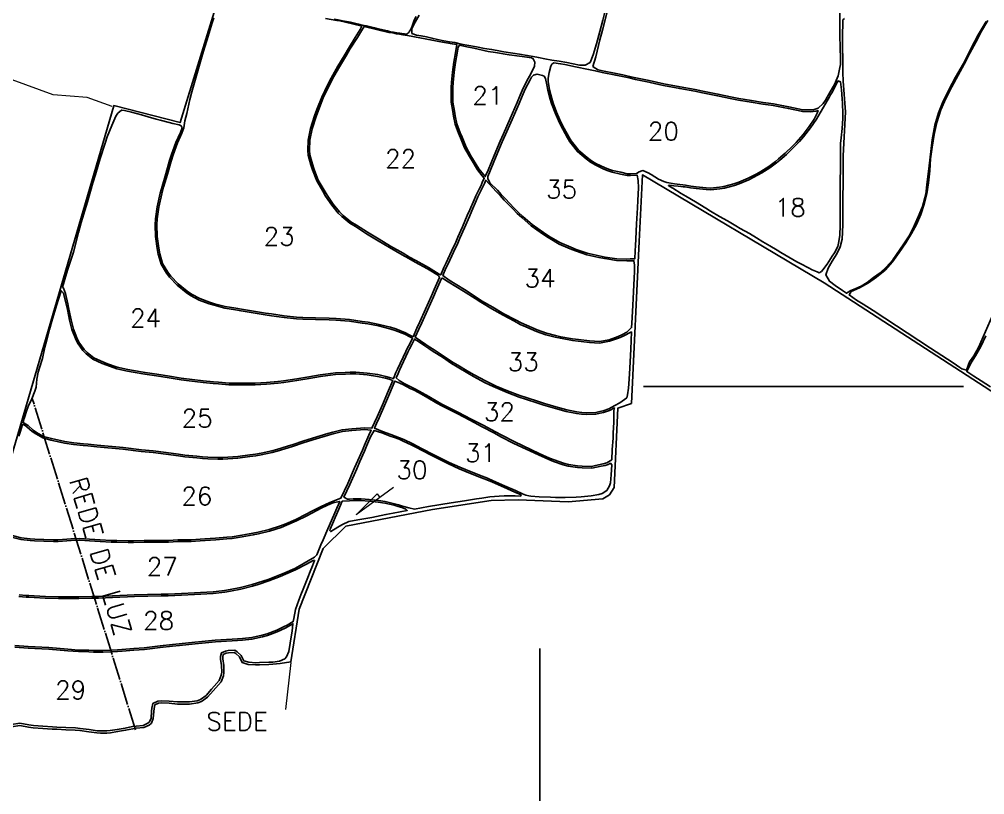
# Model space of a CAD drawing. Header units: millimetres. Extents: x 759439 to 764689, y 7802166 to 7809591.
# Drawn here: x 760315 to 762049, y 7804267 to 7805659 of the extents above; entities that cross this region are included whole.
import ezdxf
from ezdxf.enums import TextEntityAlignment as Align

# ---------------------------------------------------------------- set-up
doc = ezdxf.new("R2010")
doc.units = ezdxf.units.MM
for name, pattern in [('CONTINUO', [0]), ('LIN0', [0]), ('TAPUME', [47, 40, -3.5, 0, -3.5])]:
    doc.linetypes.add(name, pattern=pattern)
for name, color, linetype in [('0114001034', 1, 'Continuous'), ('0114001034009', 5, 'Continuous'), ('0114001034012', 5, 'Continuous'), ('0114001034014', 5, 'Continuous'), ('0114001034015', 5, 'Continuous'), ('0114001034018', 5, 'Continuous'), ('0114001034020', 5, 'Continuous'), ('0114001034021', 5, 'Continuous'), ('0114001034022', 5, 'Continuous'), ('0114001034023', 5, 'Continuous'), ('0114001034024', 5, 'Continuous'), ('0114001034025', 5, 'Continuous'), ('0114001034026', 5, 'Continuous'), ('0114001034027', 5, 'Continuous'), ('0114001034028', 5, 'Continuous'), ('0114001034029', 5, 'Continuous'), ('0114001034030', 5, 'Continuous'), ('0114001034031', 5, 'Continuous'), ('0114001034032', 5, 'Continuous'), ('0114001034033', 5, 'Continuous'), ('0114001034034', 5, 'Continuous'), ('0114001034035', 5, 'Continuous'), ('0114001034037', 5, 'Continuous'), ('MALHA', 8, 'LIN0'), ('REDE DE LUZ', 6, 'Continuous'), ('TEXTO_NUN_TAL', 7, 'Continuous')]:
    doc.layers.add(name, color=color, linetype=linetype)
doc.layers.add('0114001034016', color=5, linetype='Continuous', lineweight=25)
doc.layers.add('TEXTO_DIVERSOS', color=7, linetype='Continuous', lineweight=5)
doc.styles.add('SIMPLEX', font='simplex', dxfattribs={"height": 0.2})

msp = doc.modelspace()

# ---------------------------------------------------------------- linework, layer by layer
at = {"layer": '0114001034', "linetype": 'CONTINUO'}
for points in [[(760672.2, 7805695.8), (760604.1, 7805473.5), (760485.2, 7805504), (760484.8, 7805503.9), (760166.9, 7804415.9)], [(760301.5, 7804389.1), (760316.1, 7804391.2), (760331.9, 7804388.5), (760340.3, 7804387.4), (760357.3, 7804385.9), (760374.4, 7804385), (760382.7, 7804384.6), (760398.8, 7804383.8), (760415.8, 7804382.9), (760424, 7804382.2), (760440.1, 7804379.9), (760454.7, 7804378), (760461.3, 7804377.5), (760472.6, 7804377.5), (760479, 7804378.4), (760491.8, 7804380.4), (760506.1, 7804382.8), (760519.2, 7804385.5), (760525.4, 7804386.4), (760538.7, 7804387.6), (760548.5, 7804392.2), (760552.4, 7804395.8), (760555.9, 7804403.6), (760556.7, 7804416.5), (760557.3, 7804421.6), (760558.6, 7804428.2), (760565.1, 7804431.2), (760570, 7804431.9), (760584.1, 7804431.2), (760599.2, 7804429.9), (760606.7, 7804429.6), (760621.1, 7804429.7), (760635.7, 7804432.1), (760642.4, 7804434.6), (760653.1, 7804441.9), (760663.6, 7804453.7), (760668.3, 7804459.1), (760677.7, 7804469.8), (760681.8, 7804480.5), (760682.7, 7804486.7), (760682.4, 7804499.2), (760680.5, 7804510.7), (760680.5, 7804514.4), (760681.5, 7804518.8), (760686.7, 7804520.9), (760690.8, 7804521.7), (760701.1, 7804522.2), (760704, 7804520.4), (760710.6, 7804514.7), (760715.6, 7804504.4), (760726.4, 7804500.8), (760739.6, 7804500.1), (760746.6, 7804500.2), (760763.2, 7804500.8), (760770.6, 7804501.3), (760783.8, 7804502.7), (760803, 7804505.7), (760817.8, 7804600.3), (760861, 7804708.9), (760901.8, 7804749.3), (761057.1, 7804779), (761162.6, 7804795.3), (761210.8, 7804796.7), (761300.7, 7804792.6), (761362.7, 7804798.1), (761374.8, 7804805.6), (761383, 7804818.5), (761389.8, 7804960.8), (761414.3, 7804969.4), (761428.1, 7805259.9), (761434, 7805379.8), (761760.5, 7805186.1), (762112, 7804958)]]:
    msp.add_lwpolyline(points, dxfattribs=at)
at = {"layer": '0114001034009', "linetype": 'CONTINUO'}
msp.add_lwpolyline([(761797.1, 7805660.3), (761794, 7805657.8), (761794, 7805650.6), (761793.4, 7805632.3), (761793.6, 7805563.8), (761794.7, 7805547.9), (761798.7, 7805492.7), (761794.2, 7805413.7), (761793.7, 7805289.8), (761792.7, 7805264.2), (761788.9, 7805250.8), (761783.3, 7805238.2), (761774.8, 7805224.6), (761767.4, 7805212.5), (761763.2, 7805200.5), (761769.8, 7805188.9), (761779.8, 7805181), (761793.3, 7805172.1), (761800.4, 7805167.1), (761808.3, 7805172.2), (761817.1, 7805175.5), (761826.7, 7805180.1), (761837.6, 7805186.8), (761849, 7805195.4), (761860.7, 7805203.6), (761871.8, 7805214.1), (761883.7, 7805227.4), (761903.2, 7805256.2), (761914, 7805272.2), (761921.8, 7805288.2), (761929.1, 7805304.4), (761937, 7805322.9), (761942.6, 7805345), (761945.5, 7805367.4), (761948, 7805390.4), (761954, 7805442.8), (761959.2, 7805468.7), (761965.3, 7805491), (761973.8, 7805512.2), (761984.2, 7805532.6), (761996.4, 7805554.9), (762010.4, 7805579.9), (762023.6, 7805606.2), (762036.9, 7805631.2), (762050.9, 7805655.2)], dxfattribs=at)
at = {"layer": '0114001034012', "linetype": 'CONTINUO'}
msp.add_lwpolyline([(762054.2, 7805656.6), (762043, 7805637.8), (762032.6, 7805618.2), (762021.9, 7805598.2), (762011.7, 7805578.7), (762001.1, 7805558.7), (761989.7, 7805537.9), (761978.7, 7805517), (761969.5, 7805496.5), (761962.6, 7805473.8), (761957.6, 7805452.2), (761954, 7805429.7), (761951.5, 7805408.3), (761949.9, 7805386.9), (761947.7, 7805365.6), (761944.4, 7805345.8), (761940.1, 7805326.9), (761933.9, 7805308.9), (761926.1, 7805290.7), (761917.4, 7805274.5), (761906.7, 7805257.7), (761895.2, 7805240.5), (761883, 7805223.8), (761869.8, 7805208.8), (761854.5, 7805196.1), (761839.9, 7805186.2), (761824, 7805176.9), (761809, 7805170.2), (761805.5, 7805164.2), (761818.4, 7805155), (761830.3, 7805147.6), (761848.4, 7805136.4), (761951.3, 7805068.6), (761991.8, 7805042.1), (762004.1, 7805034.2), (762007.2, 7805031.3), (762015.7, 7805029.4), (762021.1, 7805044.4), (762028.8, 7805055), (762037.4, 7805069.7), (762062.8, 7805127.4)], dxfattribs=at)
at = {"layer": '0114001034014'}
msp.add_lwpolyline([(761788.5, 7805673.4), (761788.5, 7805644.4), (761788.7, 7805631.2), (761789.3, 7805607.3), (761789.6, 7805589.7), (761789.4, 7805581.9), (761789.4, 7805578), (761788.2, 7805572.4), (761785.6, 7805557.5), (761782, 7805549.2), (761779.2, 7805543.4), (761771.3, 7805528.6), (761762.7, 7805513.8), (761758.3, 7805508), (761749.3, 7805499.4), (761740.5, 7805496.7), (761735.5, 7805496.2), (761722.1, 7805496.4), (761705.5, 7805499.9), (761696.7, 7805501.8), (761687.6, 7805503.8), (761669.4, 7805507.1), (761660.4, 7805508.4), (761650.7, 7805509.8), (761629.6, 7805513), (761607.4, 7805517.1), (761595.4, 7805519.4), (761569.6, 7805524.7), (761542.3, 7805530.1), (761528.7, 7805532.7), (761501.6, 7805537.5), (761472.5, 7805543.3), (761459, 7805546.2), (761446.4, 7805548.9), (761422.4, 7805554.1), (761410.9, 7805556.6), (761398.9, 7805559.1), (761386.7, 7805561.6), (761362.1, 7805566.7), (761354.3, 7805568.4), (761349.1, 7805571.5), (761345.2, 7805574.5), (761350.1, 7805591.4), (761357.8, 7805622.3), (761362.2, 7805639.4), (761371.9, 7805677.1)], dxfattribs=at)
at = {"layer": '0114001034015', "linetype": 'CONTINUO'}
msp.add_lwpolyline([(762050.7, 7805090.7), (762041.5, 7805071.5), (762032.1, 7805054.9), (762023.3, 7805040.8), (762016.4, 7805026.7), (762029, 7805018.6), (762042, 7805010.1), (762058.8, 7804999.2)], dxfattribs=at)
at = {"layer": '0114001034016', "linetype": 'CONTINUO'}
msp.add_lwpolyline([(761032.9, 7805666.3), (761026.2, 7805653.6), (761019.9, 7805642.2), (761020.1, 7805633.8), (761028.4, 7805630.8), (761036.7, 7805629.1), (761046.1, 7805627.4), (761056.1, 7805625.3), (761066.1, 7805622.9), (761077.2, 7805620.6), (761087.6, 7805618.5), (761097.1, 7805617.1), (761108.4, 7805614.6), (761136.1, 7805609.5), (761150.6, 7805606.8), (761163.3, 7805604.9), (761173.2, 7805603.1), (761185, 7805600.9), (761213.1, 7805596.4), (761227.3, 7805594.3), (761238.1, 7805592.1), (761247.2, 7805590.2), (761258.9, 7805587.8), (761271.2, 7805585.8), (761284.7, 7805583.6), (761298.4, 7805581.2), (761309.8, 7805578.9), (761321.1, 7805576.9), (761331.3, 7805576.7), (761340.4, 7805581.6), (761345.8, 7805595.1), (761351.5, 7805615.2), (761357.5, 7805637.3), (761363, 7805657.5), (761369.2, 7805681.1)], dxfattribs=at)
at = {"layer": '0114001034018', "linetype": 'CONTINUO'}
msp.add_lwpolyline([(761781.9, 7805542), (761773.9, 7805527.1), (761771.9, 7805523.6), (761769.2, 7805518.6), (761761.7, 7805505.6), (761746.4, 7805479.8), (761735.8, 7805464), (761723.2, 7805447.8), (761716.2, 7805439.8), (761709, 7805432.2), (761692.5, 7805416.5), (761680.5, 7805406.3), (761674.6, 7805401.4), (761662.7, 7805392.4), (761648.3, 7805383.3), (761640.8, 7805379), (761625.2, 7805370.9), (761608, 7805363.8), (761599.1, 7805360.8), (761581.1, 7805355.6), (761572.9, 7805354.4), (761556.6, 7805352.8), (761548.2, 7805353.4), (761530.4, 7805355.3), (761520.6, 7805356.7), (761510.9, 7805358.1), (761507, 7805358.4), (761498.1, 7805359.3), (761490.2, 7805360.2), (761483.5, 7805361.2), (761480.6, 7805360.8), (761483.2, 7805359), (761488.4, 7805355.8), (761503.8, 7805346.5), (761512.1, 7805341.5), (761529.2, 7805331.2), (761548, 7805319.8), (761556.3, 7805314.8), (761572.4, 7805305.3), (761587, 7805297), (761602, 7805288.2), (761609.8, 7805283.6), (761626, 7805274.3), (761638.8, 7805266.5), (761650.4, 7805259.3), (761662.6, 7805252.2), (761675.9, 7805244.6), (761682.6, 7805240.4), (761696.6, 7805232), (761704, 7805227.9), (761711.3, 7805223.9), (761718.5, 7805219.9), (761732.2, 7805212.7), (761738.6, 7805209.5), (761747.7, 7805205.6), (761751.5, 7805204.1), (761755.5, 7805206.1), (761758.2, 7805209.2), (761765.5, 7805219.6), (761774.9, 7805233.7), (761778.7, 7805240), (761784.6, 7805251), (761786.1, 7805257.2), (761788.5, 7805271.2), (761789.2, 7805289.3), (761789.3, 7805311.4), (761789.3, 7805323.1), (761789.3, 7805348.1), (761789.4, 7805412.3), (761789.9, 7805436), (761790.6, 7805446.2), (761792.5, 7805463.2), (761794, 7805480.9), (761794.1, 7805489.8), (761793.1, 7805507.6), (761792.5, 7805516.2), (761791.2, 7805532.6), (761789.9, 7805546.5), (761785.2, 7805548.3), (761783.6, 7805545.5)], close=True, dxfattribs=at)
at = {"layer": '0114001034020', "linetype": 'CONTINUO'}
msp.add_lwpolyline([(761745.4, 7805494.3), (761735.6, 7805493.2), (761721.8, 7805493.4), (761704.9, 7805496.9), (761696.1, 7805498.8), (761687, 7805500.9), (761669, 7805504.2), (761660, 7805505.4), (761650.2, 7805506.9), (761629.1, 7805510.1), (761606.8, 7805514.1), (761594.8, 7805516.5), (761569, 7805521.8), (761541.7, 7805527.2), (761528.1, 7805529.7), (761501, 7805534.5), (761471.9, 7805540.4), (761458.3, 7805543.2), (761445.8, 7805546), (761421.8, 7805551.2), (761410.2, 7805553.7), (761398.3, 7805556.2), (761386.1, 7805558.6), (761361.5, 7805563.8), (761349.2, 7805566.5), (761337.3, 7805569), (761314, 7805573.7), (761294.8, 7805577.7), (761287, 7805579.2), (761274.9, 7805581.1), (761271.2, 7805578.2), (761269.5, 7805574.7), (761266.5, 7805563.8), (761264.8, 7805553.4), (761264.9, 7805547.1), (761267.1, 7805532.5), (761271.2, 7805516.6), (761273.8, 7805508.6), (761279.9, 7805492.4), (761286, 7805478.4), (761289.6, 7805470.9), (761293.8, 7805462.9), (761302.1, 7805447.9), (761306.3, 7805440.9), (761310.6, 7805434.6), (761319.6, 7805423.6), (761334.9, 7805410.8), (761342.6, 7805405.2), (761350.4, 7805400.4), (761365.7, 7805392.8), (761373.3, 7805390), (761380.6, 7805387.7), (761395, 7805384.3), (761406.9, 7805381.9), (761412.5, 7805381.5), (761423.1, 7805382.4), (761428.3, 7805384.9), (761432.7, 7805386.7), (761434.8, 7805387.5), (761444.1, 7805383.2), (761449.7, 7805380.2), (761463, 7805372), (761472.2, 7805367.7), (761477.9, 7805366), (761491.7, 7805363.7), (761511.3, 7805361), (761521.1, 7805359.7), (761530.7, 7805358.3), (761548.5, 7805356.3), (761556.5, 7805355.8), (761572.5, 7805357.4), (761580.4, 7805358.6), (761598.2, 7805363.6), (761606.9, 7805366.6), (761623.9, 7805373.6), (761639.4, 7805381.6), (761646.8, 7805385.8), (761661, 7805394.8), (761672.7, 7805403.8), (761678.6, 7805408.6), (761690.5, 7805418.8), (761703.3, 7805431.1), (761709.8, 7805437.8), (761722.7, 7805452.2), (761733.4, 7805466.8), (761742.3, 7805479.8), (761747.9, 7805490.8), (761749.5, 7805495.1)], close=True, dxfattribs=at)
at = {"layer": '0114001034021', "linetype": 'CONTINUO'}
msp.add_lwpolyline([(761217.9, 7805592.2), (761194.8, 7805595.5), (761170, 7805599.4), (761157.3, 7805601.5), (761131.4, 7805607), (761118.5, 7805609.7), (761105.4, 7805612.3), (761103.3, 7805608.8), (761101.3, 7805598.2), (761098.4, 7805581.5), (761097.1, 7805572.8), (761096.1, 7805563.9), (761094.5, 7805545.6), (761093.8, 7805536.3), (761093.6, 7805527.4), (761093.8, 7805510.3), (761096.5, 7805493.8), (761097.9, 7805486), (761101, 7805471.3), (761106.8, 7805455.5), (761110.1, 7805447.2), (761117.4, 7805429.6), (761126.1, 7805414.1), (761130.7, 7805406.3), (761140.4, 7805390.6), (761148.5, 7805380.3), (761151.8, 7805376.7), (761156.8, 7805388.3), (761167.8, 7805414.8), (761178.8, 7805440.5), (761184.6, 7805453.7), (761196.6, 7805480.7), (761208.9, 7805509.6), (761214.6, 7805522.9), (761219.9, 7805535.1), (761228.7, 7805552.5), (761233.7, 7805561.1), (761240.2, 7805574.6), (761240.6, 7805582.2), (761237.9, 7805588.1), (761234.6, 7805589.6)], close=True, dxfattribs=at)
at = {"layer": '0114001034022', "linetype": 'CONTINUO'}
msp.add_lwpolyline([(760998.1, 7805632.2), (760992.4, 7805633.2), (760986, 7805634.6), (760978.8, 7805635.6), (760934.4, 7805645.9), (760929.8, 7805638.5), (760922.4, 7805626.6), (760909, 7805605.2), (760902.8, 7805594.9), (760890, 7805573.4), (760877.7, 7805551.9), (760872, 7805540.9), (760861, 7805518.2), (760852.2, 7805495.9), (760848.2, 7805484.7), (760841, 7805462.2), (760837.1, 7805442), (760836.6, 7805424.1), (760836.9, 7805415.8), (760841.6, 7805398.8), (760844.7, 7805389.6), (760852, 7805370.1), (760862.5, 7805352), (760867.9, 7805343.3), (760878.6, 7805327.2), (760890.2, 7805313.2), (760896.6, 7805307), (760910.8, 7805295.6), (760920.5, 7805289.4), (760940.4, 7805276.7), (760961.2, 7805264.1), (760981.6, 7805251.9), (761004.2, 7805239), (761015.9, 7805232.3), (761027.4, 7805225.9), (761049.7, 7805213.4), (761069.4, 7805201.6), (761071.9, 7805200.1), (761077.6, 7805213.7), (761081.4, 7805221.9), (761091.3, 7805242.6), (761098.9, 7805259.1), (761102.8, 7805267.8), (761110.9, 7805286.4), (761119.6, 7805306.6), (761124, 7805316.8), (761131.9, 7805335), (761135.2, 7805342), (761141.1, 7805354.2), (761144.3, 7805360.8), (761146.5, 7805365.9), (761149.9, 7805373.7), (761146.2, 7805378.3), (761137.9, 7805388.8), (761128.1, 7805404.8), (761123.5, 7805412.6), (761114.7, 7805428.3), (761107.3, 7805446), (761104, 7805454.4), (761098.1, 7805470.5), (761095, 7805485.4), (761093.5, 7805493.3), (761090.8, 7805510), (761090.6, 7805527.4), (761090.8, 7805536.5), (761091.5, 7805545.9), (761093.1, 7805564.2), (761094.1, 7805573.2), (761095.4, 7805581.9), (761098.4, 7805598.8), (761101.1, 7805613.5), (761092.6, 7805615.2), (761068.6, 7805619.2), (761056.3, 7805621.4), (761012.2, 7805629.8), (761003.6, 7805631.4)], close=True, dxfattribs=at)
at = {"layer": '0114001034023', "linetype": 'CONTINUO'}
msp.add_lwpolyline([(760664.7, 7805661.8), (760661.3, 7805652.4), (760654.4, 7805628.8), (760646.2, 7805601.6), (760642, 7805587.5), (760633.7, 7805558.1), (760625, 7805528.7), (760621.5, 7805515), (760616.2, 7805489.7), (760612.7, 7805476.9), (760610.6, 7805464.2), (760607.2, 7805454.4), (760599.1, 7805437), (760591.6, 7805415.6), (760588, 7805404.4), (760581.1, 7805380.9), (760574.4, 7805357.9), (760571.3, 7805346), (760565.7, 7805321.6), (760562.6, 7805300.7), (760562.1, 7805290.2), (760563.1, 7805269.3), (760565.9, 7805247.9), (760567.8, 7805238.2), (760572.6, 7805220.6), (760581.9, 7805205.1), (760587.5, 7805197.8), (760600.5, 7805183.9), (760616.5, 7805170.8), (760624.3, 7805165.6), (760639.7, 7805157.6), (760656.9, 7805151.3), (760665.9, 7805148.4), (760684.6, 7805143.4), (760703.9, 7805140.2), (760714.1, 7805138.6), (760735.5, 7805135.1), (760757.2, 7805131.6), (760768.3, 7805130), (760791, 7805126.8), (760813.1, 7805124.6), (760824.3, 7805123.9), (760847.1, 7805123.4), (760871.7, 7805122.4), (760883.9, 7805121.7), (760908.2, 7805119.9), (760931, 7805116.8), (760941.6, 7805115.1), (760961.1, 7805111.4), (760981.5, 7805106.1), (760991.1, 7805103.1), (761008.9, 7805096.3), (761014.2, 7805093.3), (761022.2, 7805089.2), (761029.1, 7805104.4), (761034.3, 7805116.1), (761044.4, 7805138.7), (761055.2, 7805162.5), (761060.3, 7805173.9), (761070, 7805195.8), (761067.8, 7805199), (761048.2, 7805210.8), (761026, 7805223.3), (761014.4, 7805229.7), (761002.7, 7805236.3), (760980.1, 7805249.3), (760959.6, 7805261.6), (760938.9, 7805274.2), (760918.9, 7805286.8), (760909, 7805293.2), (760894.6, 7805304.8), (760888, 7805311.2), (760876.2, 7805325.4), (760865.3, 7805341.7), (760860, 7805350.4), (760849.3, 7805368.8), (760841.8, 7805388.6), (760838.7, 7805397.9), (760833.9, 7805415.3), (760833.6, 7805424.1), (760834.1, 7805442.3), (760838.1, 7805463), (760845.4, 7805485.7), (760849.4, 7805497), (760858.2, 7805519.5), (760869.3, 7805542.2), (760875.1, 7805553.3), (760887.4, 7805575), (760900.2, 7805596.5), (760906.4, 7805606.8), (760918.4, 7805626.5), (760927, 7805640.4), (760930.2, 7805646.7), (760928.7, 7805647.2), (760888.2, 7805656.6), (760885.6, 7805657.1), (760865.1, 7805660.6)], dxfattribs=at)
at = {"layer": '0114001034024'}
msp.add_lwpolyline([(760991.6, 7805025), (760994.2, 7805030.7), (761009.4, 7805062.9), (761012.5, 7805069.3), (761016.5, 7805076.7), (761021, 7805086.4), (761016.4, 7805089.1), (761007.6, 7805093.6), (760990.1, 7805100.3), (760980.7, 7805103.2), (760960.4, 7805108.5), (760941.1, 7805112.1), (760930.6, 7805113.8), (760907.9, 7805116.9), (760883.7, 7805118.7), (760871.6, 7805119.4), (760847.1, 7805120.4), (760824.2, 7805120.9), (760812.9, 7805121.6), (760790.7, 7805123.8), (760767.9, 7805127), (760756.8, 7805128.7), (760735, 7805132.1), (760713.6, 7805135.6), (760703.4, 7805137.3), (760684, 7805140.5), (760665, 7805145.6), (760655.9, 7805148.4), (760638.5, 7805154.9), (760622.8, 7805163), (760614.7, 7805168.4), (760598.5, 7805181.7), (760585.2, 7805195.9), (760579.4, 7805203.5), (760569.8, 7805219.4), (760564.8, 7805237.5), (760562.9, 7805247.4), (760560.1, 7805269), (760559.1, 7805290.2), (760559.6, 7805301), (760562.8, 7805322.1), (760568.4, 7805346.7), (760571.5, 7805358.7), (760578.2, 7805381.8), (760585.1, 7805405.3), (760588.8, 7805416.6), (760596.3, 7805438.1), (760604.4, 7805455.6), (760607.4, 7805464), (760605.8, 7805467.5), (760602.3, 7805469.3), (760591, 7805471.9), (760584.2, 7805473.6), (760568.4, 7805477.9), (760561, 7805480), (760546.7, 7805484), (760534.5, 7805487.8), (760516.6, 7805492.3), (760504.1, 7805495), (760498.8, 7805496), (760492.3, 7805490.5), (760488.8, 7805485), (760481.3, 7805468.5), (760473.3, 7805448.2), (760469.2, 7805436.4), (760460.6, 7805409.3), (760452.1, 7805380.7), (760447.5, 7805365.2), (760437.7, 7805331.3), (760426.5, 7805294.1), (760421.5, 7805276), (760412.7, 7805241.1), (760402.7, 7805210.5), (760398.3, 7805196.7), (760394.4, 7805184.3), (760393.1, 7805178.9), (760394.7, 7805176.2), (760398.5, 7805166.5), (760402.6, 7805148.3), (760404.5, 7805138.9), (760408.2, 7805119.7), (760412.7, 7805102.9), (760418.8, 7805087.2), (760422.2, 7805079.6), (760431.9, 7805066.4), (760437.3, 7805060.8), (760449, 7805051.6), (760465.1, 7805044), (760473.5, 7805040.7), (760491.1, 7805034.7), (760510.4, 7805030.5), (760520.3, 7805028.6), (760541, 7805024.9), (760562, 7805021.8), (760584.7, 7805018.2), (760606, 7805015), (760625.5, 7805012.4), (760645.5, 7805010), (760663.8, 7805008.3), (760673.1, 7805007.5), (760691.8, 7805006.1), (760709.6, 7805005.6), (760719, 7805005.6), (760738.8, 7805006), (760759.2, 7805007), (760779.5, 7805009), (760789.7, 7805010.2), (760813.3, 7805013.8), (760835.2, 7805017.5), (760855.4, 7805020.7), (760864.8, 7805022.2), (760874, 7805023.3), (760882.7, 7805024.1), (760900.5, 7805025.2), (760909.6, 7805025.5), (760919.3, 7805025.3), (760940.1, 7805024), (760958.9, 7805021.1), (760973.5, 7805017.9), (760980, 7805016.2), (760987.3, 7805014)], close=True, dxfattribs=at)
at = {"layer": '0114001034025', "linetype": 'CONTINUO'}
msp.add_lwpolyline([(760979.2, 7805013.3), (760972.8, 7805015), (760958.4, 7805018.1), (760939.8, 7805021), (760919.2, 7805022.3), (760909.6, 7805022.5), (760900.7, 7805022.2), (760882.9, 7805021.1), (760874.3, 7805020.3), (760865.2, 7805019.2), (760855.8, 7805017.8), (760835.7, 7805014.5), (760813.8, 7805010.8), (760790.1, 7805007.2), (760779.9, 7805006.1), (760759.4, 7805004), (760738.9, 7805003), (760719, 7805002.6), (760709.6, 7805002.6), (760691.6, 7805003.1), (760672.8, 7805004.6), (760663.6, 7805005.3), (760645.2, 7805007), (760625.1, 7805009.4), (760605.6, 7805012), (760584.3, 7805015.3), (760561.6, 7805018.9), (760540.5, 7805022), (760519.8, 7805025.6), (760509.7, 7805027.6), (760490.3, 7805031.8), (760472.5, 7805037.9), (760463.9, 7805041.3), (760447.5, 7805049), (760435.3, 7805058.5), (760429.6, 7805064.4), (760419.6, 7805078.1), (760416.1, 7805086.1), (760409.8, 7805101.9), (760405.3, 7805119), (760401.6, 7805138.3), (760399.6, 7805147.7), (760394.4, 7805167.4), (760390.5, 7805171.8), (760382.3, 7805145.2), (760373.9, 7805116.9), (760369.6, 7805102.4), (760364, 7805081.2), (760361.4, 7805070.7), (760356.9, 7805050.1), (760351.3, 7805033.2), (760349.4, 7805025.8), (760347, 7805013.2), (760345.3, 7804998.5), (760343.4, 7804991.5), (760337.5, 7804978), (760331.5, 7804964.2), (760328.8, 7804957.1), (760324.1, 7804942.3), (760322, 7804935), (760327.3, 7804932.5), (760331, 7804929.7), (760340.2, 7804921.3), (760346.3, 7804917.3), (760359, 7804910.4), (760372.9, 7804906.5), (760389.1, 7804902.8), (760397.1, 7804901.2), (760413.1, 7804898.6), (760430.3, 7804896.9), (760438.7, 7804896.1), (760454.9, 7804894.6), (760501.7, 7804890.1), (760534.6, 7804886.4), (760555.9, 7804884.1), (760578.9, 7804881.2), (760601.4, 7804878.3), (760612.6, 7804876.7), (760634.1, 7804874.7), (760644.2, 7804873.8), (760653.8, 7804873.2), (760672, 7804872.5), (760680.6, 7804872.6), (760698.5, 7804873.4), (760707.6, 7804874), (760728.9, 7804876.9), (760739.3, 7804878.5), (760749.3, 7804880.2), (760768.5, 7804884.3), (760777.7, 7804886.7), (760796.9, 7804892.6), (760806.7, 7804895.8), (760824.3, 7804901.7), (760841.7, 7804907.1), (760869.3, 7804915.4), (760878.2, 7804917.9), (760894.8, 7804922.1), (760912.3, 7804924), (760927.8, 7804925.2), (760935.2, 7804925.7), (760948.5, 7804925), (760952.9, 7804935.1), (760957.5, 7804945.5), (760967.3, 7804967.1), (760976.1, 7804988.3), (760985.8, 7805010.8)], close=True, dxfattribs=at)
at = {"layer": '0114001034026', "linetype": 'CONTINUO'}
msp.add_lwpolyline([(760314.7, 7804910.9), (760316.9, 7804918.1), (760319.2, 7804925.8), (760321.1, 7804932.1), (760325.8, 7804929.9), (760329.1, 7804927.4), (760338.3, 7804918.9), (760344.8, 7804914.7), (760357.8, 7804907.6), (760372.1, 7804903.6), (760388.5, 7804899.9), (760396.6, 7804898.3), (760412.7, 7804895.6), (760430, 7804893.9), (760438.4, 7804893.1), (760454.6, 7804891.7), (760501.4, 7804887.1), (760534.3, 7804883.4), (760555.6, 7804881.1), (760578.5, 7804878.3), (760601, 7804875.3), (760612.3, 7804873.8), (760633.8, 7804871.7), (760644, 7804870.8), (760653.6, 7804870.2), (760671.9, 7804869.5), (760680.7, 7804869.6), (760698.7, 7804870.4), (760707.9, 7804871), (760729.4, 7804874), (760739.8, 7804875.6), (760749.8, 7804877.3), (760769.2, 7804881.4), (760778.5, 7804883.8), (760797.8, 7804889.8), (760807.6, 7804893), (760825.2, 7804898.8), (760842.5, 7804904.2), (760870.2, 7804912.6), (760879, 7804915), (760895.3, 7804919.2), (760912.6, 7804921), (760928, 7804922.3), (760935.3, 7804922.7), (760946.9, 7804921.6), (760943.1, 7804912.4), (760935.2, 7804894.3), (760931.3, 7804885.5), (760923.1, 7804866.8), (760917.3, 7804853.8), (760905, 7804825.9), (760892.8, 7804799.3), (760873, 7804791.8), (760857.1, 7804784.7), (760839.2, 7804775.2), (760830.1, 7804770.5), (760811.6, 7804761.4), (760793.7, 7804753.5), (760784.2, 7804749.8), (760763.8, 7804743.2), (760744.4, 7804738.4), (760734.6, 7804736.3), (760715, 7804732.8), (760697.2, 7804730.2), (760687.8, 7804729.2), (760667.7, 7804727.6), (760648.6, 7804726.3), (760639.8, 7804725.7), (760623.8, 7804724.9), (760615.9, 7804724.8), (760599.9, 7804724.4), (760582.9, 7804723.7), (760566.1, 7804723.5), (760557.4, 7804723.4), (760539.5, 7804723.4), (760520.6, 7804723.1), (760510.8, 7804723), (760490.4, 7804723.2), (760480.4, 7804723.5), (760460.7, 7804724.4), (760441.6, 7804725.7), (760423.9, 7804727.2), (760408, 7804726.5), (760400.4, 7804725.7), (760384.7, 7804724.8), (760376.4, 7804724.7), (760359.2, 7804725), (760342.9, 7804725.6), (760334.8, 7804726.3), (760318.8, 7804728.4), (760302.3, 7804732.3)], dxfattribs=at)
at = {"layer": '0114001034027', "linetype": 'CONTINUO'}
msp.add_lwpolyline([(760315, 7804626), (760327.7, 7804624.8), (760332.3, 7804624.5), (760341.8, 7804624), (760362.1, 7804623.1), (760385.8, 7804622.5), (760397.8, 7804622.3), (760422.2, 7804622.3), (760445.6, 7804622.7), (760457.6, 7804623), (760482.6, 7804624), (760509.2, 7804625.2), (760521.8, 7804625.6), (760545.7, 7804626.2), (760570.1, 7804626.8), (760582.3, 7804627.2), (760606.5, 7804628.2), (760629.6, 7804629.5), (760640.9, 7804630.2), (760663.4, 7804631.3), (760683.9, 7804633.6), (760693.7, 7804635.2), (760712.3, 7804639.1), (760733.1, 7804644.2), (760743.1, 7804647.2), (760762.3, 7804653.7), (760782.8, 7804661.6), (760792.3, 7804665.5), (760810, 7804673.2), (760827, 7804682.8), (760834, 7804686.9), (760845, 7804693.6), (760849.3, 7804697.6), (760852.8, 7804706.4), (760856.6, 7804715.4), (760860.6, 7804724.8), (760869.3, 7804744.4), (760879.9, 7804769), (760885.1, 7804781.4), (760890.5, 7804793.5), (760880.5, 7804791.4), (760874.2, 7804789), (760858.4, 7804782), (760840.5, 7804772.5), (760831.4, 7804767.8), (760812.8, 7804758.7), (760794.9, 7804750.7), (760785.2, 7804747), (760764.6, 7804740.3), (760745, 7804735.4), (760735.2, 7804733.3), (760715.4, 7804729.8), (760697.6, 7804727.3), (760688.1, 7804726.2), (760667.9, 7804724.6), (760648.8, 7804723.3), (760640, 7804722.7), (760623.9, 7804721.9), (760616, 7804721.8), (760600, 7804721.4), (760583, 7804720.7), (760566.1, 7804720.5), (760557.4, 7804720.4), (760539.5, 7804720.4), (760520.6, 7804720.1), (760510.8, 7804720), (760490.4, 7804720.2), (760480.3, 7804720.5), (760460.5, 7804721.4), (760441.3, 7804722.8), (760423.8, 7804724.2), (760408.3, 7804723.5), (760400.7, 7804722.7), (760384.8, 7804721.8), (760376.4, 7804721.7), (760359.1, 7804722), (760342.7, 7804722.7), (760334.5, 7804723.3), (760318.3, 7804725.5), (760301.5, 7804729.4)], dxfattribs=at)
at = {"layer": '0114001034028', "linetype": 'CONTINUO'}
msp.add_lwpolyline([(760307.4, 7804534.9), (760331.4, 7804533.4), (760343.6, 7804532.7), (760368.3, 7804531.5), (760402.5, 7804528.5), (760421.7, 7804526.8), (760440, 7804526.3), (760448.8, 7804526.1), (760465.5, 7804525.9), (760480.3, 7804526.7), (760491.5, 7804527.4), (760499.6, 7804528), (760520.8, 7804529.6), (760539.7, 7804531), (760549.1, 7804531.9), (760568, 7804534.4), (760590.1, 7804536.6), (760602.6, 7804537.8), (760630.5, 7804540.8), (760643.1, 7804542.1), (760667.1, 7804544.5), (760677.4, 7804545.2), (760697.3, 7804546.3), (760706.9, 7804546.8), (760715.8, 7804547.4), (760732.5, 7804549.1), (760751.1, 7804553.3), (760760.1, 7804555.9), (760777.4, 7804562.2), (760791.1, 7804568.9), (760796.5, 7804571.7), (760807.2, 7804577.9), (760808, 7804583.4), (760811.1, 7804599.8), (760816.9, 7804616.5), (760820.5, 7804625.8), (760824.7, 7804635.9), (760833.2, 7804657), (760837.5, 7804667.9), (760841.6, 7804678.2), (760845.3, 7804687.8), (760843.1, 7804687.8), (760830.9, 7804681), (760811.3, 7804670.5), (760793.5, 7804662.8), (760783.9, 7804658.8), (760763.3, 7804650.9), (760744, 7804644.3), (760733.9, 7804641.3), (760713, 7804636.1), (760694.2, 7804632.2), (760684.3, 7804630.7), (760663.6, 7804628.3), (760641.1, 7804627.2), (760629.7, 7804626.5), (760606.6, 7804625.2), (760582.4, 7804624.2), (760570.2, 7804623.8), (760545.8, 7804623.2), (760521.9, 7804622.6), (760509.3, 7804622.2), (760482.7, 7804621), (760457.7, 7804620), (760445.6, 7804619.7), (760422.3, 7804619.3), (760397.8, 7804619.3), (760385.7, 7804619.5), (760362, 7804620.1), (760341.7, 7804621), (760332.2, 7804621.5), (760327.4, 7804621.8), (760314.7, 7804623.1)], dxfattribs=at)
at = {"layer": '0114001034029', "linetype": 'CONTINUO'}
msp.add_lwpolyline([(760307.2, 7804531.9), (760331.2, 7804530.4), (760343.4, 7804529.7), (760368.1, 7804528.5), (760402.2, 7804525.5), (760421.5, 7804523.9), (760439.9, 7804523.3), (760448.7, 7804523.1), (760465.6, 7804522.9), (760480.5, 7804523.7), (760491.7, 7804524.4), (760499.8, 7804525), (760521, 7804526.6), (760539.9, 7804528), (760549.5, 7804529), (760568.3, 7804531.4), (760590.4, 7804533.6), (760602.9, 7804534.9), (760630.8, 7804537.8), (760643.4, 7804539.1), (760667.4, 7804541.5), (760677.6, 7804542.2), (760697.4, 7804543.3), (760707, 7804543.8), (760716.1, 7804544.4), (760732.9, 7804546.2), (760751.9, 7804550.4), (760761, 7804553.1), (760778.5, 7804559.4), (760792.4, 7804566.2), (760798, 7804569.1), (760806.6, 7804574.1), (760805, 7804560.9), (760802.5, 7804546.7), (760801.4, 7804539.3), (760799.1, 7804523.9), (760795.3, 7804514.3), (760792, 7804510.8), (760782.7, 7804506.6), (760770.2, 7804505.3), (760763, 7804504.8), (760746.5, 7804504.2), (760739.7, 7804504.1), (760727.2, 7804504.8), (760718.4, 7804507.6), (760713.8, 7804517.2), (760706.3, 7804523.6), (760702.1, 7804526.3), (760690.3, 7804525.7), (760685.5, 7804524.7), (760678.2, 7804521.7), (760676.5, 7804514.9), (760676.5, 7804510.3), (760678.4, 7804498.8), (760678.7, 7804487), (760677.9, 7804481.6), (760674.2, 7804471.9), (760665.3, 7804461.7), (760660.6, 7804456.3), (760650.5, 7804444.9), (760640.6, 7804438.2), (760634.6, 7804435.9), (760620.7, 7804433.7), (760606.8, 7804433.6), (760599.5, 7804433.9), (760584.4, 7804435.2), (760569.8, 7804435.9), (760563.9, 7804435.1), (760555.1, 7804430.9), (760553.4, 7804422.2), (760552.7, 7804416.9), (760551.9, 7804404.5), (760549.1, 7804398.1), (760546.3, 7804395.5), (760537.6, 7804391.5), (760525, 7804390.3), (760518.5, 7804389.4), (760505.4, 7804386.7), (760491.2, 7804384.3), (760478.4, 7804382.4), (760472.3, 7804381.5), (760461.5, 7804381.5), (760455.1, 7804382), (760440.7, 7804383.9), (760424.4, 7804386.1), (760416.1, 7804386.9), (760399, 7804387.8), (760382.9, 7804388.6), (760374.6, 7804389), (760357.6, 7804389.9), (760340.7, 7804391.4), (760332.5, 7804392.4), (760316.2, 7804395.3), (760301.1, 7804393.1)], dxfattribs=at)
at = {"layer": '0114001034030', "linetype": 'CONTINUO'}
for points in [[(760908, 7804797.8), (760915, 7804798.2), (760929, 7804798.5), (760943.2, 7804797.2), (760954.3, 7804796), (760960.2, 7804795.3), (760972.4, 7804793.4), (760988.8, 7804789.5), (760996.3, 7804787.5), (761003.2, 7804785.3), (761014.8, 7804781.8), (761024.6, 7804779.9), (761050.2, 7804784.3), (761090.8, 7804790.8), (761114.7, 7804794.6), (761136.4, 7804798), (761145.5, 7804799.5), (761160.3, 7804802), (761176.6, 7804803), (761185.6, 7804803.3), (761205.4, 7804803.3), (761215.3, 7804803.1), (761216.1, 7804805.5), (761204.8, 7804810.4), (761185.5, 7804819), (761165.1, 7804828), (761154.7, 7804832.5), (761145, 7804836.2), (761125.3, 7804843.8), (761105.2, 7804852.1), (761085.6, 7804861), (761076, 7804865.7), (761057.1, 7804875.2), (761037.2, 7804885.5), (761028.2, 7804890.2), (761020.2, 7804894.5), (761004.6, 7804901.9), (760997, 7804905.1), (760989.2, 7804908.1), (760981.2, 7804910.9), (760966.2, 7804916.4), (760952.3, 7804920.8), (760946.1, 7804909.7), (760938.9, 7804892.8), (760935, 7804883.9), (760926.8, 7804865.2), (760921, 7804852.1), (760908.6, 7804824.2), (760898.1, 7804801.3), (760904.8, 7804797.7)], [(760873, 7804741.2), (760873.7, 7804743.5), (760879.4, 7804757.3), (760882.4, 7804764.6), (760888.8, 7804779.8), (760895.1, 7804793.9), (760908.2, 7804794.8), (760915.1, 7804795.2), (760928.9, 7804795.5), (760942.9, 7804794.3), (760954, 7804793), (760959.7, 7804792.3), (760971.8, 7804790.5), (760988.1, 7804786.6), (760995.5, 7804784.6), (761002.3, 7804782.4), (761009.2, 7804779.4), (761011.8, 7804777.5), (760986.5, 7804772.3), (760973.6, 7804769.8), (760948, 7804764.9), (760923, 7804760.4), (760907, 7804757.4), (760895.4, 7804752.2), (760890.3, 7804749.2), (760879.3, 7804742.4), (760874.6, 7804739.3)]]:
    msp.add_lwpolyline(points, close=True, dxfattribs=at)
at = {"layer": '0114001034031', "linetype": 'CONTINUO'}
msp.add_lwpolyline([(760979.8, 7804986.8), (760971, 7804965.6), (760961.2, 7804943.9), (760956.6, 7804933.5), (760953, 7804925.3), (760967.3, 7804919.2), (760982.3, 7804913.7), (760990.3, 7804910.9), (760998.1, 7804907.9), (761005.8, 7804904.7), (761021.6, 7804897.2), (761029.6, 7804892.9), (761038.6, 7804888.2), (761058.5, 7804877.8), (761077.3, 7804868.3), (761086.9, 7804863.7), (761106.4, 7804854.8), (761126.4, 7804846.6), (761146.1, 7804839), (761155.9, 7804835.2), (761166.3, 7804830.7), (761186.7, 7804821.8), (761206, 7804813.1), (761219, 7804807.1), (761224.8, 7804805), (761230, 7804803.8), (761233.9, 7804802.7), (761248.9, 7804802), (761268.9, 7804801.3), (761278.2, 7804800.9), (761295.6, 7804800.5), (761314.8, 7804801.3), (761324, 7804802), (761341.8, 7804803.7), (761355.8, 7804806), (761361.5, 7804808), (761370.3, 7804813.2), (761375, 7804821.5), (761376.5, 7804827.2), (761378.2, 7804841.5), (761378.9, 7804859.2), (761376.6, 7804862.1), (761372.7, 7804860.1), (761367.1, 7804858.3), (761359.7, 7804856.6), (761342.9, 7804853.2), (761325.7, 7804853.8), (761317.3, 7804854.5), (761300.8, 7804856.7), (761291.6, 7804859.5), (761274.2, 7804865.3), (761266.2, 7804868.7), (761247.6, 7804877.1), (761203.4, 7804897.8), (761180, 7804909.8), (761168.6, 7804915.8), (761146.5, 7804927.6), (761124.1, 7804939.4), (761102.5, 7804950.7), (761073.8, 7804965), (761065.1, 7804969.7), (761048.9, 7804979.4), (761031.7, 7804989), (761024, 7804993.1), (761017, 7804996.5), (761004.9, 7805002.8), (760998.4, 7805005.7), (760989.7, 7805009.7)], close=True, dxfattribs=at)
at = {"layer": '0114001034032'}
msp.add_lwpolyline([(761031.7, 7805080.9), (761043.6, 7805072.7), (761050.5, 7805068), (761058.6, 7805062.9), (761074.8, 7805052.4), (761091.4, 7805041.2), (761101.2, 7805035.3), (761120.8, 7805023.6), (761130.8, 7805017.9), (761150.6, 7805007.3), (761160.5, 7805002.4), (761170.5, 7804997.8), (761190.9, 7804989.3), (761213, 7804981), (761224.1, 7804977.2), (761246.4, 7804969.9), (761257.1, 7804966.6), (761277.9, 7804960.2), (761297.4, 7804954.9), (761315.5, 7804951.5), (761324.7, 7804950.4), (761334.1, 7804949.7), (761350.6, 7804950.4), (761358, 7804951.8), (761364.3, 7804953.4), (761375, 7804956.9), (761383.7, 7804961.4), (761382.8, 7804956.9), (761382.4, 7804950.8), (761382.4, 7804935.4), (761381.7, 7804916.6), (761381.2, 7804906.9), (761379.9, 7804886.9), (761379.2, 7804868.3), (761370, 7804862.6), (761363.5, 7804861), (761349.7, 7804857.8), (761342.6, 7804856.2), (761325.9, 7804856.8), (761317.6, 7804857.5), (761301.4, 7804859.6), (761292.5, 7804862.4), (761275.3, 7804868.2), (761267.4, 7804871.5), (761248.8, 7804879.8), (761204.7, 7804900.5), (761181.4, 7804912.5), (761170, 7804918.5), (761147.9, 7804930.2), (761125.5, 7804942), (761103.9, 7804953.3), (761075.1, 7804967.7), (761066.6, 7804972.3), (761050.4, 7804982), (761033.1, 7804991.7), (761025.3, 7804995.8), (761018.4, 7804999.2), (761006.3, 7805005.4), (760997.4, 7805010.8), (760992.1, 7805015.3), (760995.3, 7805023.4), (760997.8, 7805029.1), (761013, 7805061.2), (761016, 7805067.4), (761020.1, 7805075), (761024.7, 7805084.9)], close=True, dxfattribs=at)
at = {"layer": '0114001034033', "linetype": 'CONTINUO'}
msp.add_lwpolyline([(761064, 7805172.3), (761058.9, 7805160.9), (761048.1, 7805137.1), (761038, 7805114.4), (761032.8, 7805102.8), (761026.2, 7805088.3), (761045.3, 7805075.2), (761052.2, 7805070.5), (761060.2, 7805065.4), (761076.4, 7805054.9), (761093, 7805043.7), (761102.7, 7805037.9), (761122.3, 7805026.2), (761132.2, 7805020.5), (761152, 7805010), (761161.8, 7805005.1), (761171.7, 7805000.6), (761192, 7804992.1), (761214, 7804983.9), (761225.1, 7804980), (761247.4, 7804972.8), (761258, 7804969.4), (761278.7, 7804963.1), (761298.1, 7804957.8), (761316, 7804954.5), (761325, 7804953.4), (761334.1, 7804952.7), (761350.3, 7804953.4), (761357.4, 7804954.7), (761363.5, 7804956.2), (761373.7, 7804959.7), (761384.7, 7804965.9), (761393.6, 7804970.8), (761397.9, 7804973.5), (761406.2, 7804979.6), (761407.4, 7804985), (761409.3, 7804997), (761410.1, 7805012.9), (761411.2, 7805033), (761411.8, 7805043.9), (761413, 7805067.1), (761414.4, 7805097.7), (761399.2, 7805090.3), (761391.3, 7805086.9), (761375, 7805081), (761357.2, 7805077.7), (761339, 7805078.6), (761318.7, 7805081), (761308.2, 7805082.5), (761286.9, 7805086.4), (761277.4, 7805088.4), (761260.8, 7805092.8), (761243.9, 7805098.8), (761224.8, 7805107), (761214.8, 7805111.4), (761204.6, 7805116.9), (761184.1, 7805127.9), (761163.9, 7805139.5), (761143.9, 7805151.3), (761133.7, 7805157.7), (761112.7, 7805171.2), (761085.3, 7805188), (761075.3, 7805194.4), (761073.5, 7805193.9)], close=True, dxfattribs=at)
at = {"layer": '0114001034034', "linetype": 'CONTINUO'}
msp.add_lwpolyline([(761138.8, 7805340.2), (761144.7, 7805352.4), (761147.9, 7805359.2), (761150.2, 7805364.3), (761152.8, 7805370.2), (761171.5, 7805350), (761178.5, 7805342.6), (761185.8, 7805334.6), (761201.1, 7805318.6), (761209, 7805310.7), (761217.3, 7805303), (761234.4, 7805288.3), (761254.6, 7805273.8), (761264.6, 7805267.2), (761284.6, 7805255.6), (761304.1, 7805247), (761314.1, 7805243.1), (761334.3, 7805236.3), (761355.9, 7805231.4), (761366.5, 7805229.4), (761387.7, 7805226.2), (761406.3, 7805225.5), (761418.8, 7805225.7), (761420, 7805217.8), (761419.6, 7805206.3), (761419.1, 7805194.4), (761417.9, 7805169.7), (761416.7, 7805145.9), (761416.1, 7805134.6), (761415, 7805113.4), (761414.7, 7805105.6), (761406, 7805097.4), (761398, 7805093), (761390.2, 7805089.7), (761374.2, 7805083.9), (761357, 7805080.7), (761339.2, 7805081.6), (761319.1, 7805084), (761308.7, 7805085.5), (761287.5, 7805089.3), (761278.1, 7805091.3), (761261.7, 7805095.7), (761245, 7805101.6), (761226, 7805109.8), (761216.2, 7805114.1), (761206, 7805119.5), (761185.5, 7805130.5), (761165.4, 7805142.1), (761145.4, 7805153.9), (761135.3, 7805160.2), (761114.3, 7805173.8), (761087, 7805190.5), (761075.7, 7805199), (761081.3, 7805212.1), (761085, 7805220.2), (761094.9, 7805240.9), (761102.6, 7805257.4), (761106.5, 7805266.2), (761114.5, 7805284.8), (761123.3, 7805305), (761127.7, 7805315.2), (761135.5, 7805333.3)], close=True, dxfattribs=at)
at = {"layer": '0114001034035', "linetype": 'CONTINUO'}
msp.add_lwpolyline([(761232.2, 7805550.6), (761223.6, 7805533.4), (761218.3, 7805521.3), (761212.6, 7805508), (761200.2, 7805479.1), (761188.3, 7805452.1), (761182.5, 7805438.9), (761171.5, 7805413.2), (761160.5, 7805386.8), (761156.3, 7805377), (761156.2, 7805373.5), (761160.2, 7805365.7), (761173.7, 7805352.1), (761180.7, 7805344.6), (761188, 7805336.6), (761203.2, 7805320.7), (761211.1, 7805312.8), (761219.3, 7805305.3), (761236.3, 7805290.6), (761256.3, 7805276.3), (761266.2, 7805269.8), (761286, 7805258.3), (761305.3, 7805249.8), (761315.1, 7805246), (761335.1, 7805239.2), (761356.5, 7805234.3), (761367, 7805232.3), (761388, 7805229.2), (761405.3, 7805228.6), (761411.8, 7805228.8), (761420.5, 7805229.2), (761421.1, 7805243.3), (761421.6, 7805253), (761422.2, 7805264.6), (761423.4, 7805291.6), (761425, 7805320.7), (761425.7, 7805333.6), (761426.7, 7805356.2), (761426.3, 7805369.7), (761424.5, 7805379.5), (761412.5, 7805378.5), (761406.5, 7805378.9), (761394.4, 7805381.3), (761379.8, 7805384.8), (761372.3, 7805387.2), (761364.5, 7805390.1), (761348.9, 7805397.8), (761341, 7805402.7), (761333.1, 7805408.4), (761317.4, 7805421.5), (761308.2, 7805432.8), (761303.7, 7805439.2), (761299.5, 7805446.4), (761291.1, 7805461.5), (761286.9, 7805469.6), (761283.3, 7805477.1), (761277.1, 7805491.2), (761270.9, 7805507.6), (761268.3, 7805515.8), (761264.2, 7805531.9), (761263.7, 7805534.7), (761262.9, 7805538.2), (761260, 7805552.7), (761257.4, 7805556.7), (761254.4, 7805558.2), (761245.1, 7805560.4), (761238.6, 7805558.6), (761235.2, 7805555.7), (761234.7, 7805554.9)], close=True, dxfattribs=at)
at = {"layer": '0114001034037'}
msp.add_lwpolyline([(760880.7, 7805659.3), (760887.9, 7805657.9), (760895.3, 7805656.5), (760902.7, 7805655.1), (760909.9, 7805653.8), (760916.9, 7805652.1), (760924, 7805650.3), (760931.1, 7805648.6), (760938.4, 7805647), (760945.7, 7805645.4), (760953, 7805643.8), (760959.7, 7805642), (760965.6, 7805640.6), (760970.9, 7805639.3), (760976.2, 7805638.1), (760981.6, 7805636.8), (760987.2, 7805635.7), (760992.9, 7805634.8), (760998.2, 7805634.1), (761006, 7805632.8), (761007.9, 7805632.6), (761009.6, 7805632.6), (761011.4, 7805633), (761013, 7805633.9), (761014.6, 7805635.3), (761016.1, 7805637.5), (761017.7, 7805640.2), (761019.2, 7805643.4), (761020.5, 7805646.7), (761021.8, 7805650.5), (761024.5, 7805657.2), (761027.6, 7805663.8)], dxfattribs=at)
at = {"layer": 'MALHA'}
for p, q in [((761435.8, 7805000), (762010.5, 7805000)), ((761250, 7803001.7), (761250, 7804529.3))]:
    msp.add_line(p, q, dxfattribs=at)
at = {"layer": 'REDE DE LUZ', "linetype": 'TAPUME'}
msp.add_line((760523.8, 7804383.8), (760338.6, 7804978.4), dxfattribs=at)
at = {"layer": 'TEXTO_DIVERSOS'}
msp.add_line((760802.8, 7804504.6), (760793.3, 7804419.9), dxfattribs=at)
for points in [[(760482.2, 7805502.6), (760436.9, 7805518.9), (760376.3, 7805523.3), (760179, 7805595.5)], [(760987.2, 7804818.4), (760920, 7804769.6), (760957.9, 7804807.3), (760962.8, 7804800.7)]]:
    msp.add_lwpolyline(points, dxfattribs=at)

# ---------------------------------------------------------------- texts
at = {"layer": 'TEXTO_DIVERSOS', "style": 'SIMPLEX'}
msp.add_text('REDE DE LUZ', height=32.5, rotation=286.2852, dxfattribs=at).set_placement((760404.3, 7804831.8))
msp.add_text('SEDE', height=32.5, dxfattribs=at).set_placement((760651.2, 7804382.4))
at = {"layer": 'TEXTO_NUN_TAL', "linetype": 'Continuous', "style": 'SIMPLEX'}
for s, p in [('21', (761156.5, 7805522.1)), ('20', (761471.6, 7805458)), ('22', (760999.8, 7805408.8)), ('35', (761288.9, 7805354)), ('18', (761699.4, 7805321.3)), ('23', (760781.8, 7805269.2)), ('34', (761250.3, 7805194.3)), ('24', (760542, 7805122.8)), ('33', (761220.1, 7805044.1)), ('25', (760634.6, 7804942.9)), ('32', (761177.3, 7804954.4)), ('31', (761143.4, 7804880.7)), ('30', (761020.3, 7804850.1)), ('26', (760634.1, 7804803.1)), ('27', (760572, 7804676.6)), ('28', (760565.4, 7804579.7)), ('29', (760407.5, 7804455.1))]:
    msp.add_text(s, height=32.5, dxfattribs=at).set_placement(p, align=Align.MIDDLE_CENTER)

doc.saveas('drawing.dxf')
